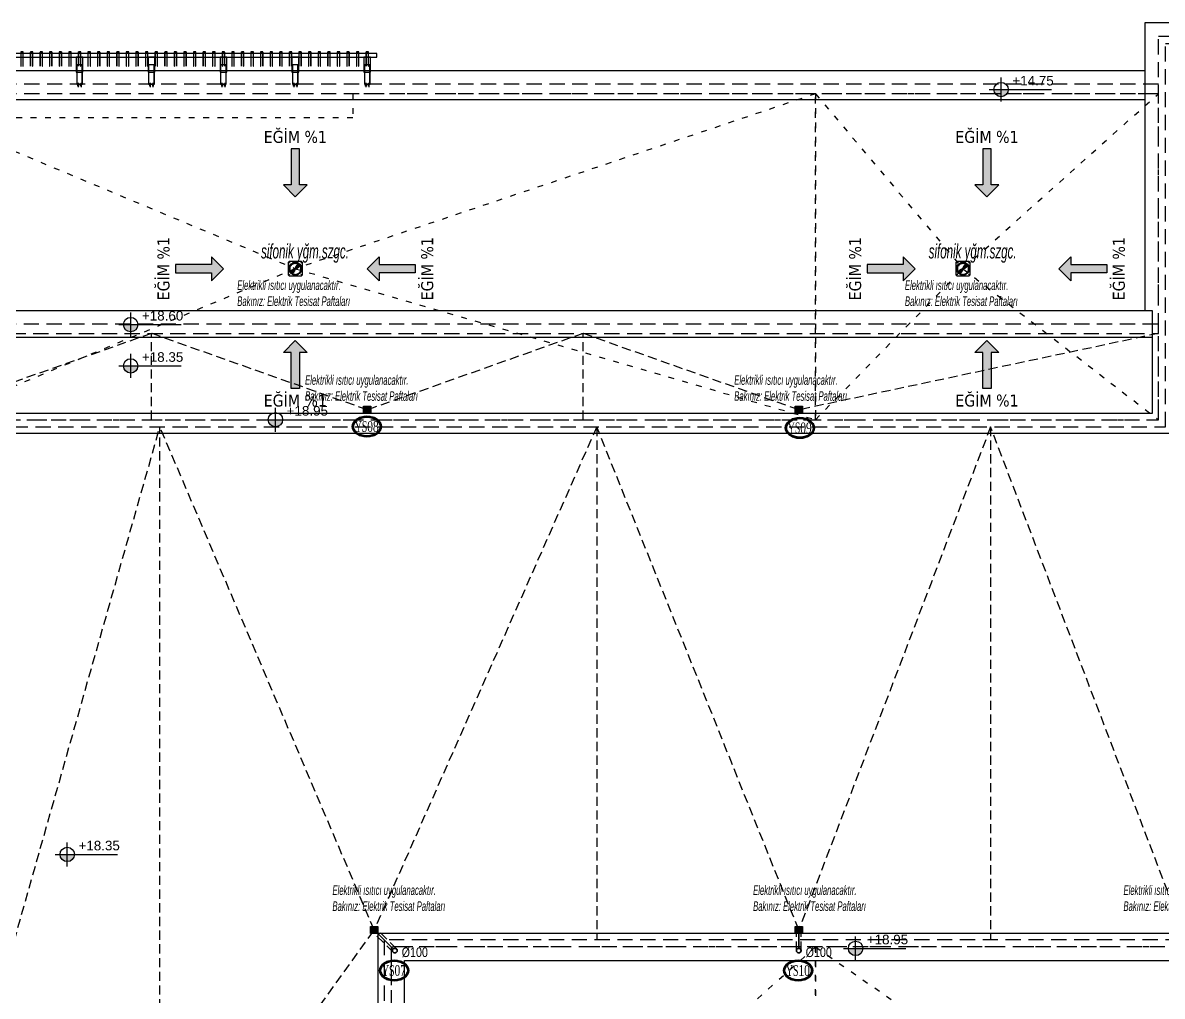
# Model space of a CAD drawing. Header units: centimetres. Extents: x 372964 to 529194, y 28783 to 59011.
# Drawn here: x 389181 to 391558, y 34930 to 36961 of the extents above; entities that cross this region are included whole.
import ezdxf
from ezdxf.enums import TextEntityAlignment as Align

# ---------------------------------------------------------------- set-up
doc = ezdxf.new("R2010")
doc.units = ezdxf.units.CM
for name, pattern in [('( Hidden )', [0.375, 0.25, -0.125]), ('ACAD_ISO03W100', [30, 12, -18]), ('HIDDEN', [9.525, 6.35, -3.175])]:
    doc.linetypes.add(name, pattern=pattern)
doc.layers.get('0').update_dxf_attribs({"lineweight": 9})
for name, color, linetype, lineweight in [('0-KRCN-MİMARİ-220526', 8, 'Continuous', 9), ('0-KRCN-SHT-KOLADI-YAZIYAĞMURSUYU', 4, 'Continuous', 35), ('0-KRCN-SHT-YAZI-ÇAP-PİSSU', 41, 'Continuous', 30), ('0-MEK-SHT-aa YAĞMURSUYUBORUSU-100', 3, 'PISSU_LINE50', 35), ('0-MEK-SHT-KOLADI-YAZIYAĞMURSUYU', 4, 'Continuous', 35), ('GEB-BEZUG', 8, 'Continuous', 25)]:
    doc.layers.add(name, color=color, linetype=linetype, lineweight=lineweight)
for name, color, linetype in [('AS_GOR', 8, 'Continuous'), ('AS_PRFL_CELIK', 8, 'Continuous'), ('AS_SMB_KOT', 8, 'Continuous'), ('AS_TA_HIDDEN', 8, 'HIDDEN'), ('AS_TES_SUZGEC', 171, 'Continuous'), ('AS_YAZI_EGIM', 8, 'Continuous')]:
    doc.layers.add(name, color=color, linetype=linetype)
doc.styles.add('_yazı-50', font='arial.ttf')
doc.styles.add('ARIAL', font='arial.ttf', dxfattribs={"width": 0.8})
doc.styles.add('MUF', font='isocpeur.ttf')
doc.styles.add('TAHOMA', font='tahoma.ttf')
doc.styles.add('YAZI', font='times.ttf')
doc.styles.add('ÇAP-2', font='ARIALNBI.TTF')
doc.linetypes.add('PISSU_LINE50', pattern='A,50,-10,["C",MUF,S=10,R=0,X=1,Y=-5],0', length=60)

# ---------------------------------------------------------------- blocks, each defined once
blk = doc.blocks.new('A$C75464483-')
at = {"layer": '0-KRCN-SHT-KOLADI-YAZIYAĞMURSUYU', "linetype": 'Continuous'}
for points in [[(22.3, 5.7, -0.254464), (22.3, -5.7, -0.105847), (17.2, -11.7, -0.086514), (9.5, -15.7, -0.153914), (-10.7, -15.7, -0.086514), (-18.3, -11.7, -0.105847), (-23.5, -5.7, -0.254464), (-23.5, 5.7, -0.105847), (-18.3, 11.7, -0.086514), (-10.7, 15.7, -0.153914), (9.5, 15.7, -0.086514), (17.2, 11.7, -0.105847), (22.3, 5.7, -0.125236)], [(20.7, 4.9, -0.254464), (20.7, -4.9, -0.105847), (16.1, -10.3, -0.086514), (9, -14, -0.153914), (-10.1, -14, -0.086514), (-17.2, -10.3, -0.105847), (-21.9, -4.9, -0.254464), (-21.9, 4.9, -0.105847), (-17.2, 10.3, -0.086514), (-10.1, 14, -0.153914), (9, 14, -0.086514), (16.1, 10.3, -0.105847), (20.7, 4.9, -0.125236)]]:
    blk.add_lwpolyline(points, format="xyb", dxfattribs=at)
at = {"layer": '0-KRCN-SHT-KOLADI-YAZIYAĞMURSUYU', "linetype": 'Continuous', "style": 'YAZI', "width": 0.6}
blk.add_text('YS', height=18, rotation=360, dxfattribs=at).set_placement((0, 0), align=Align.MIDDLE_RIGHT)
blk.add_attdef('99', text='', height=18, rotation=360, dxfattribs=at).set_placement((0, 0), align=Align.MIDDLE_LEFT)
blk = doc.blocks.new('celik dikey profil 8x14')
at = {"layer": 'AS_PRFL_CELIK', "transparency": 33554687}
h = blk.add_hatch(dxfattribs=at)
h.set_pattern_fill('STEEL', color=256, scale=0.1, angle=-90)
h.set_pattern_definition([(315, (-91390.32118, 487457.80356), (0.22450640303, 0.22450640303), []), (315, (-91390.16243, 487457.80356), (0.22450640303, 0.22450640303), [])])
h.paths.add_polyline_path([(2, -26.5), (2.5, -26.5), (2.5, 3.5), (-2.5, 3.5), (-2.5, -26.5), (-2, -26.5), (-2, 3), (2, 3)])
at = {"layer": 'AS_PRFL_CELIK'}
blk.add_lwpolyline([(2, -26.5), (2.5, -26.5), (2.5, 3.5), (-2.5, 3.5), (-2.5, -26.5), (-2, -26.5), (-2, 3), (2, 3)], close=True, dxfattribs=at)
blk = doc.blocks.new('celik yatay tasiyici')
at = {"layer": 'AS_PRFL_CELIK'}
blk.add_line((-6, 0.5), (6, 0.5), dxfattribs=at)
for points in [[(7, 56), (-7, 56), (-7, 25), (7, 25)], [(-6, 0), (6, 0), (6, 40), (-6, 40)], [(-2, 0.5), (-4, 0.5), (-4, 0.7), (-2, 0.7)], [(-2.3, 0.7), (-3.7, 0.7), (-3.7, 1.5), (-2.3, 1.5)], [(-2.5, 0.5), (-2.5, -4.5), (-3.5, -4.5), (-3.5, 0.5)], [(4, 0.5), (2, 0.5), (2, 0.7), (4, 0.7)], [(3.7, 0.7), (2.3, 0.7), (2.3, 1.5), (3.7, 1.5)], [(3.5, 0.5), (3.5, -4.5), (2.5, -4.5), (2.5, 0.5)]]:
    blk.add_lwpolyline(points, close=True, dxfattribs=at)
blk.add_lwpolyline([(5.5, 0.5), (5.5, 40)], dxfattribs=at)
at = {"layer": 'AS_PRFL_CELIK', "linetype": '( Hidden )'}
for points in [[(-3, 2.5), (-3, -6.5)], [(3, 2.5), (3, -6.5)]]:
    blk.add_lwpolyline(points, dxfattribs=at)
blk = doc.blocks.new('celik cephe sistem plan')
at = {"layer": 'AS_PRFL_CELIK'}
blk.add_lwpolyline([(-20, 64), (-20, 56), (3620, 56), (3620, 64)], close=True, dxfattribs=at)
for name, p in [('celik dikey profil 8x14', (2880, 64)), ('celik dikey profil 8x14', (2900, 64)), ('celik dikey profil 8x14', (2920, 64)), ('celik dikey profil 8x14', (2940, 64)), ('celik dikey profil 8x14', (2960, 64)), ('celik dikey profil 8x14', (2980, 64)), ('celik yatay tasiyici', (3000, 0)), ('celik dikey profil 8x14', (3000, 64)), ('celik dikey profil 8x14', (3020, 64)), ('celik dikey profil 8x14', (3040, 64)), ('celik dikey profil 8x14', (3060, 64)), ('celik dikey profil 8x14', (3080, 64)), ('celik dikey profil 8x14', (3100, 64)), ('celik dikey profil 8x14', (3120, 64)), ('celik dikey profil 8x14', (3140, 64)), ('celik yatay tasiyici', (3150, 0)), ('celik dikey profil 8x14', (3160, 64)), ('celik dikey profil 8x14', (3180, 64)), ('celik dikey profil 8x14', (3200, 64)), ('celik dikey profil 8x14', (3220, 64)), ('celik dikey profil 8x14', (3240, 64)), ('celik dikey profil 8x14', (3260, 64)), ('celik dikey profil 8x14', (3280, 64)), ('celik yatay tasiyici', (3300, 0)), ('celik dikey profil 8x14', (3300, 64)), ('celik dikey profil 8x14', (3320, 64)), ('celik dikey profil 8x14', (3340, 64)), ('celik dikey profil 8x14', (3360, 64)), ('celik dikey profil 8x14', (3380, 64)), ('celik dikey profil 8x14', (3400, 64)), ('celik dikey profil 8x14', (3420, 64)), ('celik dikey profil 8x14', (3440, 64)), ('celik yatay tasiyici', (3450, 0)), ('celik dikey profil 8x14', (3460, 64)), ('celik dikey profil 8x14', (3480, 64)), ('celik dikey profil 8x14', (3500, 64)), ('celik dikey profil 8x14', (3520, 64)), ('celik dikey profil 8x14', (3540, 64)), ('celik dikey profil 8x14', (3560, 64)), ('celik dikey profil 8x14', (3580, 64)), ('celik yatay tasiyici', (3600, 0)), ('celik dikey profil 8x14', (3600, 64))]:
    blk.add_blockref(name, p, dxfattribs=at)
blk = doc.blocks.new('STR_R')
at = {"layer": 'AS_TA_HIDDEN', "linetype": 'HIDDEN', "ltscale": 5}
for p, q in [((13350, 50), (8050, 50)), ((13350, 30), (8070, 30))]:
    blk.add_line(p, q, dxfattribs=at)
for points in [[(13350, -650), (13350, 150), (13840, 150), (13840, -1750), (11750, -1750), (11750, -2350), (9850, -2350), (9850, -650), (13350, -650)], [(13825, -785), (13825, -1735), (11735, -1735), (11735, -2335), (9865, -2335), (9865, -665), (13365, -665), (13365, 135), (13825, 135), (13825, -685)], [(9850, -1750), (9650, -1750), (9650, -450), (13350, -450)], [(9850, -1730), (9670, -1730), (9670, -470), (13350, -470)]]:
    blk.add_lwpolyline(points, dxfattribs=at)
at = {"layer": 'AS_PRFL_CELIK'}
blk.add_blockref('celik cephe sistem plan', (8100, 50), dxfattribs=at)
blk = doc.blocks.new('OPK-03-1_RD')
at = {"layer": 'AS_GOR'}
for points in [[(13868, -422), (13868, 178), (13322, 178), (13322, -422), (13337, -422), (13337, -637), (9837, -637), (9837, -1722), (9822, -1722), (9822, -2378), (11778, -2378), (11778, -1778), (13868, -1778), (13868, -1722), (13853, -1722), (13853, -422)], [(13378, -678), (13378, 122), (13812, 122), (13812, -1722), (11722, -1722), (11722, -2322), (9878, -2322), (9878, -678)]]:
    blk.add_lwpolyline(points, close=True, dxfattribs=at)
for points in [[(13322, 78), (8022, 78), (8022, -1295)], [(13322, 17), (8083, 17), (8083, -1295)], [(9822, -1778), (9622, -1778), (9622, -422), (13322, -422)], [(9822, -1722), (9678, -1722), (9678, -478), (13337, -478)]]:
    blk.add_lwpolyline(points, dxfattribs=at)
blk.add_blockref('STR_R', (0, 0))
blk = doc.blocks.new('kot01')
at = {"layer": 'AS_SMB_KOT'}
h = blk.add_hatch(color=8, dxfattribs=at)
edge = h.paths.add_edge_path()
edge.add_arc((0, 0), 0.3, 180, 360)
edge.add_line((0.3, 0), (-0.3, 0))
for p, q in [((0, -0.5), (0, 0.5)), ((-0.5, 0), (2.1, 0))]:
    blk.add_line(p, q, dxfattribs=at)
blk.add_circle((0, 0), 0.3, dxfattribs=at)
at = {"layer": 'AS_SMB_KOT', "style": '_yazı-50'}
for tag, p in [('INCE', (0.434, 0.1)), ('KABA', (0.434, -0.5))]:
    blk.add_attdef(tag, p, '', height=0.4, dxfattribs=at)
blk = doc.blocks.new('Einfügepunkt')
at = {"layer": 'GEB-BEZUG'}
for p, q in [((-1, -1), (1, 1)), ((-1, 1), (1, -1))]:
    blk.add_line(p, q, dxfattribs=at)
blk = doc.blocks.new('sifonik-suzgec')
at = {"layer": 'AS_TES_SUZGEC', "ltscale": 25}
for p, q in [((-15, 13), (-13, 15)), ((-15, 13), (-15, -13)), ((-12.9, 0.2), (-13.1, 0)), ((13, 15), (-13, 15)), ((-12.9, 0.2), (-12.2, 0.2)), ((-12.4, 3.5), (-12.6, 3.4)), ((-12.6, 3.4), (-12.5, 3.2)), ((-12.6, 3.4), (-11.9, 3.2)), ((-12.5, 3.2), (-11.8, 3)), ((-12.4, 3.5), (-11.7, 3.3)), ((-12.3, 0), (-12.2, 0.2)), ((-12.2, 0.2), (-11.8, 0.2)), ((-11.9, 3.2), (-11.7, 3.3)), ((-11.8, 3), (-11.9, 3.2)), ((-11.4, 2.9), (-11.8, 3)), ((-11.7, 3.3), (-11.3, 3.2)), ((-10.5, 1.6), (-11.7, 1.7)), ((-11.7, 1.4), (-10.6, 1.2)), ((-11.1, 6.6), (-11.3, 6.5)), ((-11.3, 6.5), (-11.3, 6.3)), ((-11.3, 6.5), (-10.7, 6.2)), ((-11.3, 6.3), (-10.6, 5.9)), ((-11.1, 6.6), (-10.4, 6.2)), ((-11, 4.3), (-9.9, 3.9)), ((-9.8, 4.2), (-10.8, 4.7)), ((-10.7, 6.2), (-10.4, 6.2)), ((-10.6, 5.9), (-10.7, 6.2)), ((-10.3, 5.7), (-10.6, 5.9)), ((-10.6, 1.2), (-10.5, 1.6)), ((-10.4, 6.2), (-10.1, 6.1)), ((-9.9, 3.9), (-9.8, 4.2)), ((-9.5, 7), (-8.5, 6.3)), ((-8.3, 6.6), (-9.3, 7.3)), ((-9.2, 9.2), (-9.2, 9)), ((-9, 9.2), (-9.2, 9.2)), ((-9.2, 9.2), (-8.7, 8.7)), ((-9.2, 9), (-8.7, 8.5)), ((-9, 9.2), (-8.5, 8.7)), ((-8.7, 8.7), (-8.5, 8.7)), ((-8.7, 8.5), (-8.7, 8.7)), ((-8.5, 8.2), (-8.7, 8.5)), ((-8.5, 8.7), (-8.2, 8.5)), ((-8.5, 6.3), (-8.3, 6.6)), ((-7.3, 9.3), (-6.6, 8.3)), ((-6.3, 8.5), (-7, 9.5)), ((-6.5, 11.3), (-6.6, 11.1)), ((-6.6, 11.1), (-6.2, 10.4)), ((-6.6, 8.3), (-6.3, 8.5)), ((-6.5, 11.3), (-6.2, 10.7)), ((-6.3, 11.3), (-6.5, 11.3)), ((-6.3, 11.3), (-5.9, 10.6)), ((-6.2, 10.7), (-5.9, 10.6)), ((-6.2, 10.4), (-6.2, 10.7)), ((-6.1, 10.1), (-6.2, 10.4)), ((-5.9, 10.6), (-5.7, 10.3)), ((-4.7, 10.8), (-4.2, 9.8)), ((-3.9, 9.9), (-4.3, 11)), ((-4.2, 9.8), (-3.9, 9.9)), ((-3.4, 12.6), (-3.5, 12.4)), ((-3.5, 12.4), (-3.3, 11.7)), ((-3.4, 12.6), (-3.2, 11.9)), ((-3.2, 12.5), (-3.4, 12.6)), ((-3.3, 11.7), (-3.2, 11.9)), ((-3.2, 11.3), (-3.3, 11.7)), ((-0.6, 0.6), (-3.3, -1.2)), ((-3.3, -1.3), (-0.5, 0.5)), ((-3.2, 12.5), (-3, 11.8)), ((-3.2, 11.9), (-3, 11.8)), ((-3, 11.8), (-2.9, 11.4)), ((-1.7, 11.7), (-1.6, 10.5)), ((-1.6, 10.5), (-1.2, 10.6)), ((-1.2, 10.6), (-1.4, 11.7)), ((1.8, 4.2), (-0.6, 0.6)), ((-0.6, 0.6), (-0.5, 0.5)), ((-0.5, 0.5), (1.8, 4.1)), ((-0.5, 0.5), (0, 0)), ((0, 13.1), (-0.2, 12.9)), ((-0.2, 12.9), (-0.2, 12.2)), ((-0.2, 12.2), (0, 12.3)), ((-0.2, 11.8), (-0.2, 12.2)), ((0, 13.1), (0, 12.3)), ((0.2, 12.9), (0, 13.1)), ((0, 12.3), (0.2, 12.2)), ((0, 0), (2.6, 2.6)), ((0, 0), (0, 0.2)), ((0.2, 12.9), (0.2, 12.2)), ((0.2, 12.2), (0.2, 11.8)), ((3.3, 1.3), (0.5, -0.5)), ((0.6, -0.6), (3.3, 1.2)), ((1.4, 11.7), (1.2, 10.6)), ((1.2, 10.6), (1.6, 10.5)), ((1.6, 10.5), (1.7, 11.7)), ((1.9, 4.3), (1.8, 4.2)), ((1.8, 4.2), (1.8, 4.1)), ((1.8, 4.2), (1.8, 4.2)), ((1.8, 4.1), (1.8, 4.2)), ((2.6, 2.6), (1.8, 4.2)), ((1.8, 4.1), (2.6, 2.6)), ((3.8, 7.3), (1.9, 4.3)), ((1.9, 4.3), (3.9, 7.2)), ((1.9, 4.2), (1.9, 4.3)), ((1.9, 4.3), (1.9, 4.2)), ((1.9, 4.3), (1.9, 4.3)), ((2.7, 2.7), (1.9, 4.3)), ((1.9, 4.2), (2.7, 2.7)), ((2.6, 2.6), (2.6, 2.6)), ((2.6, 2.6), (2.6, 2.6)), ((2.6, 2.6), (3.3, 1.3)), ((3.3, 1.3), (2.6, 2.6)), ((2.7, 2.7), (7.7, 7.7)), ((2.7, 2.7), (2.7, 2.7)), ((2.7, 2.7), (2.7, 2.7)), ((2.7, 2.7), (3.4, 1.4)), ((3.4, 1.4), (2.7, 2.7)), ((2.9, 11.4), (3, 11.8)), ((3.2, 12.5), (3, 11.8)), ((3, 11.8), (3.2, 11.9)), ((3.4, 12.6), (3.2, 11.9)), ((3.4, 12.6), (3.2, 12.5)), ((3.2, 11.9), (3.3, 11.7)), ((3.3, 11.7), (3.2, 11.3)), ((3.5, 12.4), (3.3, 11.7)), ((3.3, 1.2), (3.5, 1.3)), ((3.3, 1.3), (3.3, 1.3)), ((3.3, 1.2), (3.3, 1.3)), ((3.3, 1.3), (3.3, 1.2)), ((3.5, 12.4), (3.4, 12.6)), ((7.2, 3.9), (3.4, 1.4)), ((3.4, 1.4), (3.4, 1.4)), ((3.5, 1.3), (3.4, 1.4)), ((3.4, 1.4), (3.5, 1.3)), ((3.5, 1.3), (7.3, 3.8)), ((3.8, 7.3), (4.1, 7.7)), ((4.3, 11), (3.9, 9.9)), ((3.9, 9.9), (4.2, 9.8)), ((4.1, 7.7), (5.7, 10.3)), ((4.2, 9.8), (4.7, 10.8)), ((5.7, 10.3), (5.9, 10.5)), ((6.3, 11.3), (5.9, 10.5)), ((5.9, 10.5), (6.1, 10.6)), ((6.5, 11.3), (6.1, 10.6)), ((6.1, 10.6), (6.2, 10.3)), ((6.2, 10.3), (6.1, 10.1)), ((6.6, 11.1), (6.2, 10.3)), ((6.5, 11.3), (6.3, 11.3)), ((6.6, 11.1), (6.5, 11.3)), ((6.6, 9.8), (6.8, 9.9)), ((7.2, 9.3), (7.4, 9.5)), ((7.7, 4.1), (7.3, 3.8)), ((7.7, 9.2), (7.6, 9.1)), ((7.7, 7.7), (8.6, 8.6)), ((7.7, 4.1), (10.3, 5.7)), ((10.3, 5.8), (7.9, 4.3)), ((8.2, 8.5), (8.4, 8.6)), ((9, 9.2), (8.4, 8.6)), ((8.4, 8.6), (8.6, 8.6)), ((8.6, 8.4), (8.5, 8.2)), ((9.2, 9.2), (8.6, 8.6)), ((9.2, 9), (8.6, 8.4)), ((8.6, 8.6), (8.6, 8.4)), ((9.2, 9.2), (9, 9.2)), ((9.1, 7.6), (9.2, 7.7)), ((9.2, 9), (9.2, 9.2)), ((9.3, 7.2), (9.5, 7.4)), ((9.9, 6.8), (9.8, 6.6)), ((10.1, 6.1), (10.3, 6.2)), ((11.1, 6.6), (10.3, 6.2)), ((10.3, 6.2), (10.6, 6.1)), ((10.5, 6), (10.3, 5.8)), ((10.3, 5.7), (10.5, 5.9)), ((10.3, 5.8), (10.3, 5.7)), ((11.3, 6.3), (10.5, 5.9)), ((10.6, 6.1), (10.5, 6)), ((10.5, 5.9), (10.5, 6)), ((11.3, 6.5), (10.6, 6.1)), ((11.3, 6.5), (11.1, 6.6)), ((11.3, 6.3), (11.3, 6.5)), ((11.7, 3.3), (11.3, 3.2)), ((11.4, 2.9), (11.8, 3)), ((12.4, 3.5), (11.7, 3.3)), ((11.9, 3.2), (11.7, 3.3)), ((11.8, 3), (11.9, 3.2)), ((12.5, 3.2), (11.8, 3)), ((12.2, 0.2), (11.8, 0.2)), ((12.6, 3.4), (11.9, 3.2)), ((12.3, 0), (12.2, 0.2)), ((12.9, 0.2), (12.2, 0.2)), ((12.6, 3.4), (12.4, 3.5)), ((12.5, 3.2), (12.6, 3.4)), ((13.1, 0), (12.9, 0.2)), ((13, 15), (15, 13)), ((15, -13), (15, 13)), ((-13, -15), (-15, -13)), ((-13.1, 0), (-12.9, -0.2)), ((-13.1, 0), (-12.3, 0)), ((-13, -15), (13, -15)), ((-12.9, -0.2), (-12.2, -0.2)), ((-12.5, -3.2), (-12.6, -3.4)), ((-12.6, -3.4), (-11.9, -3.2)), ((-12.6, -3.4), (-12.4, -3.5)), ((-12.5, -3.2), (-11.8, -3)), ((-12.4, -3.5), (-11.7, -3.3)), ((-12.2, -0.2), (-12.3, 0)), ((-11.8, -0.2), (-12.2, -0.2)), ((-11.9, -3.2), (-11.8, -3)), ((-11.7, -3.3), (-11.9, -3.2)), ((-11.8, -3), (-11.4, -2.9)), ((-10.6, -1.2), (-11.7, -1.4)), ((-11.7, -1.7), (-10.5, -1.6)), ((-11.3, -3.2), (-11.7, -3.3)), ((-11.3, -6.3), (-10.5, -5.9)), ((-11.3, -6.5), (-10.6, -6.1)), ((-11.3, -6.3), (-11.3, -6.5)), ((-11.3, -6.5), (-11.1, -6.6)), ((-11.1, -6.6), (-10.3, -6.2)), ((-9.9, -3.9), (-11, -4.3)), ((-10.8, -4.7), (-9.8, -4.2)), ((-10.5, -1.6), (-10.6, -1.2)), ((-10.6, -6.1), (-10.5, -5.9)), ((-10.3, -6.2), (-10.6, -6.1)), ((-10.5, -5.9), (-10.3, -5.7)), ((-10.3, -5.7), (-7.7, -4.1)), ((-10.1, -6.1), (-10.3, -6.2)), ((-9.8, -4.2), (-9.9, -3.9)), ((-9.9, -6.8), (-9.8, -6.6)), ((-9.3, -7.2), (-9.5, -7.4)), ((-9.1, -7.6), (-9.2, -7.7)), ((-9.2, -9), (-8.6, -8.4)), ((-9.2, -9.2), (-8.6, -8.6)), ((-9.2, -9), (-9.2, -9.2)), ((-9.2, -9.2), (-9, -9.2)), ((-9, -9.2), (-8.4, -8.6)), ((-8.6, -8.6), (-7.7, -7.7)), ((-8.6, -8.4), (-8.5, -8.2)), ((-8.6, -8.6), (-8.6, -8.4)), ((-8.4, -8.6), (-8.6, -8.6)), ((-8.2, -8.5), (-8.4, -8.6)), ((-7.7, -7.7), (-2.7, -2.7)), ((-7.7, -4.1), (-7.3, -3.8)), ((-7.7, -9.2), (-7.6, -9.1)), ((-7.2, -9.3), (-7.4, -9.5)), ((-3.5, -1.3), (-7.3, -3.8)), ((-7.3, -3.9), (-3.4, -1.4)), ((-6.6, -9.8), (-6.8, -9.9)), ((-6.6, -11.1), (-6.2, -10.3)), ((-6.6, -11.1), (-6.5, -11.3)), ((-6.5, -11.3), (-6.1, -10.6)), ((-6.5, -11.3), (-6.3, -11.3)), ((-6.3, -11.3), (-5.9, -10.5)), ((-6.2, -10.3), (-6.1, -10.1)), ((-6.1, -10.6), (-6.2, -10.3)), ((-6, -10.5), (-6.1, -10.6)), ((-5.8, -10.3), (-6, -10.5)), ((-6, -10.5), (-5.9, -10.5)), ((-5.9, -10.5), (-5.7, -10.3)), ((-4.3, -7.9), (-5.8, -10.3)), ((-5.7, -10.3), (-5.8, -10.3)), ((-5.7, -10.3), (-4.1, -7.7)), ((-3.8, -7.3), (-4.1, -7.7)), ((-1.9, -4.3), (-3.9, -7.3)), ((-3.8, -7.3), (-1.9, -4.3)), ((-3.3, -1.2), (-3.5, -1.3)), ((-3.5, -1.3), (-3.4, -1.4)), ((-3.4, -1.4), (-3.5, -1.3)), ((-3.5, -12.4), (-3.3, -11.7)), ((-3.5, -12.4), (-3.4, -12.6)), ((-3.4, -1.4), (-3.4, -1.4)), ((-2.7, -2.7), (-3.4, -1.4)), ((-3.4, -1.4), (-2.7, -2.7)), ((-3.4, -12.6), (-3.2, -11.9)), ((-3.4, -12.6), (-3.2, -12.5)), ((-3.3, -1.3), (-3.3, -1.2)), ((-3.3, -1.2), (-3.3, -1.3)), ((-3.3, -1.3), (-3.3, -1.3)), ((-2.6, -2.6), (-3.3, -1.3)), ((-3.3, -1.3), (-2.6, -2.6)), ((-3.2, -11.3), (-3.3, -11.7)), ((-3.3, -11.7), (-3.2, -11.9)), ((-3.2, -11.9), (-3, -11.8)), ((-3.2, -12.5), (-3, -11.8)), ((-3, -11.8), (-2.9, -11.4)), ((-2.7, -2.7), (-2.7, -2.7)), ((-2.7, -2.7), (-1.9, -4.3)), ((-1.9, -4.2), (-2.7, -2.7)), ((-2.7, -2.7), (-2.7, -2.7)), ((-2.6, -2.6), (0, 0)), ((-2.6, -2.6), (-2.6, -2.6)), ((-2.6, -2.6), (-1.8, -4.2)), ((-1.8, -4.1), (-2.6, -2.6)), ((-2.6, -2.6), (-2.6, -2.6)), ((-1.9, -4.3), (-1.8, -4.2)), ((-1.9, -4.2), (-1.9, -4.3)), ((-1.9, -4.3), (-1.9, -4.2)), ((-1.9, -4.3), (-1.9, -4.3)), ((0.5, -0.5), (-1.8, -4.1)), ((-1.8, -4.2), (0.6, -0.6)), ((-1.8, -4.2), (-1.8, -4.1)), ((-1.8, -4.1), (-1.8, -4.2)), ((-1.8, -4.2), (-1.8, -4.2)), ((0, 0), (-0.3, 0)), ((-0.2, -11.8), (-0.2, -12.2)), ((-0.2, -12.2), (0, -12.3)), ((-0.2, -12.9), (-0.2, -12.2)), ((-0.2, -12.9), (0, -13.1)), ((0, 0), (0.5, -0.5)), ((0, 0), (0.2, 0)), ((0, 0), (0, -0.3)), ((0, -12.3), (0.2, -12.2)), ((0, -13.1), (0, -12.3)), ((0, -13.1), (0.2, -12.9)), ((0.2, -12.2), (0.2, -11.8)), ((0.2, -12.9), (0.2, -12.2)), ((0.6, -0.6), (0.5, -0.5)), ((2.9, -11.4), (3, -11.8)), ((3, -11.8), (3.2, -11.9)), ((3.2, -12.5), (3, -11.8)), ((3.3, -11.7), (3.2, -11.3)), ((3.2, -11.9), (3.3, -11.7)), ((3.4, -12.6), (3.2, -11.9)), ((3.2, -12.5), (3.4, -12.6)), ((3.5, -12.4), (3.3, -11.7)), ((3.4, -12.6), (3.5, -12.4)), ((5.7, -10.3), (5.9, -10.6)), ((5.9, -10.6), (6.2, -10.7)), ((6.3, -11.3), (5.9, -10.6)), ((6.2, -10.4), (6.1, -10.1)), ((6.2, -10.7), (6.2, -10.4)), ((6.6, -11.1), (6.2, -10.4)), ((6.5, -11.3), (6.2, -10.7)), ((6.3, -11.3), (6.5, -11.3)), ((6.5, -11.3), (6.6, -11.1)), ((8.2, -8.5), (8.5, -8.7)), ((8.7, -8.5), (8.5, -8.2)), ((8.5, -8.7), (8.7, -8.7)), ((9, -9.2), (8.5, -8.7)), ((8.7, -8.7), (8.7, -8.5)), ((9.2, -9), (8.7, -8.5)), ((9.2, -9.2), (8.7, -8.7)), ((9, -9.2), (9.2, -9.2)), ((9.2, -9.2), (9.2, -9)), ((10.1, -6.1), (10.4, -6.2)), ((10.6, -5.9), (10.3, -5.7)), ((10.4, -6.2), (10.7, -6.2)), ((11.1, -6.6), (10.4, -6.2)), ((10.7, -6.2), (10.6, -5.9)), ((11.3, -6.3), (10.6, -5.9)), ((11.3, -6.5), (10.7, -6.2)), ((11.1, -6.6), (11.3, -6.5)), ((11.3, -3.2), (11.7, -3.3)), ((11.3, -6.5), (11.3, -6.3)), ((11.8, -3), (11.4, -2.9)), ((11.7, -3.3), (11.9, -3.2)), ((12.4, -3.5), (11.7, -3.3)), ((11.8, -0.2), (12.2, -0.2)), ((11.9, -3.2), (11.8, -3)), ((12.5, -3.2), (11.8, -3)), ((12.6, -3.4), (11.9, -3.2)), ((12.2, -0.2), (12.3, 0)), ((12.9, -0.2), (12.2, -0.2)), ((13.1, 0), (12.3, 0)), ((12.4, -3.5), (12.6, -3.4)), ((12.6, -3.4), (12.5, -3.2)), ((12.9, -0.2), (13.1, 0)), ((15, -13), (13, -15))]:
    blk.add_line(p, q, dxfattribs=at)
for centre, radius in [((0, 0), 13.1), ((-12.5, 12.5), 0.3), ((12.5, 12.5), 0.3), ((-12.5, -12.5), 0.3), ((12.5, -12.5), 0.3)]:
    blk.add_circle(centre, radius, dxfattribs=at)
for centre, radius, start, end in [((0, 0), 12.9, 165.8007, 179.1993), ((0, 0), 12.6, 165.8198, 179.1802), ((0, 0), 12.9, 150.8007, 164.1993), ((0, 0), 12.6, 150.8198, 164.1802), ((0, 0), 12.1, 165.8539, 179.1461), ((0, 0), 12, 165.8607, 179.1393), ((0, 0), 11.8, 165.8753, 179.1247), ((0, 0), 11.8, 171.6247, 173.3753), ((0, 0), 12.1, 150.8539, 164.1461), ((0, 0), 12, 150.8607, 164.1393), ((0, 0), 11.8, 150.8753, 164.1247), ((0, 0), 12.9, 135.8007, 149.1993), ((0, 0), 11.8, 156.6247, 158.3753), ((0, 0), 12.6, 135.8198, 149.1802), ((0, 0), 12.1, 135.8539, 149.1461), ((0, 0), 12, 135.8607, 149.1393), ((0, 0), 11.8, 135.8753, 149.1247), ((0, 0), 11.8, 141.6247, 143.3753), ((0, 0), 12.9, 120.8007, 134.1993), ((0, 0), 12.6, 120.8198, 134.1802), ((0, 0), 12.1, 120.8539, 134.1461), ((0, 0), 12, 120.8607, 134.1393), ((0, 0), 11.8, 120.8753, 134.1247), ((0, 0), 11.8, 126.6247, 128.3753), ((0, 0), 12.9, 105.8007, 119.1993), ((0, 0), 12.6, 105.8198, 119.1802), ((0, 0), 12.1, 105.8539, 119.1461), ((0, 0), 12, 105.8607, 119.1393), ((0, 0), 11.8, 105.8753, 119.1247), ((0, 0), 11.8, 111.6247, 113.3753), ((0, 0), 12.9, 90.8007, 104.1993), ((0, 0), 12.6, 90.8198, 104.1802), ((0, 0), 12.1, 90.8539, 104.1461), ((0, 0), 12, 90.8607, 104.1393), ((0, 0), 11.8, 90.8753, 104.1247), ((0, 0), 11.8, 96.6247, 98.3753), ((0, 0), 12.9, 75.8007, 89.1993), ((0, 0), 12.6, 75.8198, 89.1802), ((0, 0), 12.1, 75.8539, 89.1461), ((0, 0), 12, 75.8607, 89.1393), ((0, 0), 11.8, 75.8753, 89.1247), ((0, 0), 11.8, 81.6247, 83.3753), ((0, 0), 11.8, 60.8753, 74.1247), ((0, 0), 12.1, 60.8539, 74.1461), ((0, 0), 12, 60.8607, 74.1393), ((0, 0), 12.6, 60.8198, 74.1802), ((0, 0), 12.9, 60.8007, 74.1993), ((5.9, 5.9), 2.58, 45, 135.7807), ((0, 0), 11.8, 66.6247, 68.3753), ((0, 0), 11.8, 45.8753, 59.1247), ((0, 0), 12.1, 45.8539, 59.1461), ((0, 0), 12, 55.6693, 59.1393), ((0, 0), 12.6, 45.8198, 59.1802), ((0, 0), 12.9, 45.8007, 59.1993), ((0, 0), 12, 52.1808, 55.6693), ((0, 0), 12, 45.8607, 50.069), ((5.9, 5.9), 2.58, 321.1789, 45), ((5.9, 5.9), 2.58, 314.2193, 321.1789), ((0, 0), 11.8, 30.8753, 44.1247), ((0, 0), 12, 39.931, 44.1393), ((0, 0), 12.1, 30.8539, 44.1461), ((0, 0), 12.6, 30.8198, 44.1802), ((0, 0), 12.9, 30.8007, 44.1993), ((0, 0), 12, 34.3307, 37.8192), ((0, 0), 12, 30.8607, 34.3307), ((0, 0), 11.8, 15.8753, 29.1247), ((0, 0), 12, 15.8607, 29.1393), ((0, 0), 12.1, 15.8539, 29.1461), ((0, 0), 12.6, 15.8198, 29.1802), ((0, 0), 12.9, 15.8007, 29.1993), ((0, 0), 11.8, 0.8753, 14.1247), ((0, 0), 12, 0.8607, 14.1393), ((0, 0), 12.1, 0.8539, 14.1461), ((0, 0), 12.6, 0.8198, 14.1802), ((0, 0), 12.9, 0.8007, 14.1993), ((0, 0), 12.9, 180.8007, 194.1993), ((0, 0), 12.6, 180.8198, 194.1802), ((0, 0), 12.9, 195.8007, 209.1993), ((0, 0), 12.1, 180.8539, 194.1461), ((0, 0), 12.6, 195.8198, 209.1802), ((0, 0), 12, 180.8607, 194.1393), ((0, 0), 11.8, 180.8753, 194.1247), ((0, 0), 11.8, 186.6247, 188.3753), ((0, 0), 12.1, 195.8539, 209.1461), ((0, 0), 12, 195.8607, 209.1393), ((0, 0), 11.8, 195.8753, 209.1247), ((0, 0), 12.9, 210.8007, 224.1993), ((0, 0), 11.8, 201.6247, 203.3753), ((0, 0), 12.6, 210.8198, 224.1802), ((0, 0), 12.1, 210.8539, 224.1461), ((0, 0), 12, 210.8607, 214.3307), ((0, 0), 11.8, 210.8753, 224.1247), ((0, 0), 12, 214.3307, 217.8192), ((0, 0), 12, 219.931, 224.1393), ((0, 0), 12.9, 225.8007, 239.1993), ((0, 0), 12.6, 225.8198, 239.1802), ((-5.9, -5.9), 2.58, 134.2193, 225), ((0, 0), 12, 225.8607, 230.069), ((0, 0), 12.1, 225.8539, 239.1461), ((0, 0), 11.8, 225.8753, 239.1247), ((-5.9, -5.9), 2.58, 225, 308.8211), ((0, 0), 12, 232.1808, 235.6693), ((0, 0), 12, 235.6693, 239.1393), ((0, 0), 12.9, 240.8007, 254.1993), ((0, 0), 12.6, 240.8198, 254.1802), ((0, 0), 12.1, 240.8539, 254.1461), ((0, 0), 12, 240.8607, 254.1393), ((0, 0), 11.8, 240.8753, 254.1247), ((-5.9, -5.9), 2.58, 308.8211, 315.7807), ((0, 0), 12.9, 255.8007, 269.1993), ((0, 0), 12.6, 255.8198, 269.1802), ((0, 0), 12.1, 255.8539, 269.1461), ((0, 0), 11.8, 255.8753, 269.1247), ((0, 0), 12, 255.8607, 269.1393), ((0, 0), 11.8, 270.8753, 284.1247), ((0, 0), 12, 270.8607, 284.1393), ((0, 0), 12.1, 270.8539, 284.1461), ((0, 0), 12.6, 270.8198, 284.1802), ((0, 0), 12.9, 270.8007, 284.1993), ((0, 0), 11.8, 285.8753, 299.1247), ((0, 0), 12, 285.8607, 299.1393), ((0, 0), 12.1, 285.8539, 299.1461), ((0, 0), 12.6, 285.8198, 299.1802), ((0, 0), 12.9, 285.8007, 299.1993), ((0, 0), 11.8, 300.8753, 314.1247), ((0, 0), 12, 300.8607, 314.1393), ((0, 0), 12.1, 300.8539, 314.1461), ((0, 0), 12.6, 300.8198, 314.1802), ((0, 0), 12.9, 300.8007, 314.1993), ((0, 0), 11.8, 315.8753, 329.1247), ((0, 0), 12, 315.8607, 329.1393), ((0, 0), 12.1, 315.8539, 329.1461), ((0, 0), 12.6, 315.8198, 329.1802), ((0, 0), 12.9, 315.8007, 329.1993), ((0, 0), 11.8, 330.8753, 344.1247), ((0, 0), 12, 330.8607, 344.1393), ((0, 0), 12.1, 330.8539, 344.1461), ((0, 0), 12.6, 330.8198, 344.1802), ((0, 0), 12.9, 330.8007, 344.1993), ((0, 0), 11.8, 345.8753, 359.1247), ((0, 0), 12, 345.8607, 359.1393), ((0, 0), 12.1, 345.8539, 359.1461), ((0, 0), 12.6, 345.8198, 359.1802), ((0, 0), 12.9, 345.8007, 359.1993)]:
    blk.add_arc(centre, radius, start, end, dxfattribs=at)
for points, knots in [([(7.7, 7.7), (7.6, 7.8), (7.5, 7.9), (7.1, 8.2), (6.8, 8.3), (6.2, 8.4), (5.9, 8.5), (5.6, 8.4), (5.4, 8.4), (5.2, 8.3), (4.7, 8.2), (4.6, 8.1), (4.3, 7.9), (4.1, 7.7), (3.9, 7.5), (3.9, 7.4), (3.8, 7.3)], [-0.783062, -0.783062, -0.783062, -0.783062, -0.634163, -0.634163, -0.192454, -0.192454, 0.106051, 0.106051, 0.106051, 0.404556, 0.404556, 0.625445, 0.625445, 0.846335, 0.846335, 0.994853, 0.994853, 0.994853, 0.994853]), ([(3.8, 7.3), (3.8, 7.3), (3.8, 7.3), (3.8, 7.3), (3.8, 7.3), (3.8, 7.3)], [0.994853329, 0.994853329, 0.994853329, 0.994853329, 0.995833954, 0.995833954, 0.996814579, 0.996814579, 0.996814579, 0.996814579]), ([(3.9, 7.3), (3.9, 7.4), (4, 7.5), (4.2, 7.7), (4.3, 7.8), (4.6, 8), (4.8, 8.1), (5.2, 8.3), (5.4, 8.3), (5.7, 8.4), (5.9, 8.4), (6.1, 8.4), (6.7, 8.3), (7.1, 8.1), (7.5, 7.8), (7.6, 7.7), (7.7, 7.7)], [-0.994853, -0.994853, -0.994853, -0.994853, -0.846335, -0.846335, -0.625445, -0.625445, -0.404556, -0.404556, -0.106051, -0.106051, -0.106051, 0.192454, 0.192454, 0.634163, 0.634163, 0.784802, 0.784802, 0.784802, 0.784802]), ([(3.9, 7.2), (3.9, 7.2), (3.9, 7.2), (3.9, 7.3), (3.9, 7.3), (3.9, 7.3)], [-0.996814579, -0.996814579, -0.996814579, -0.996814579, -0.995833954, -0.995833954, -0.994853329, -0.994853329, -0.994853329, -0.994853329]), ([(7.7, 7.7), (7.7, 7.6), (7.8, 7.5), (8, 7.2), (8.1, 7.1), (8.2, 6.7), (8.3, 6.6), (8.4, 6.1), (8.4, 5.9), (8.4, 5.7), (8.3, 5.4), (8.3, 5.2), (8, 4.6), (7.8, 4.3), (7.5, 4), (7.4, 3.9), (7.3, 3.9)], [2.356791, 2.356791, 2.356791, 2.356791, 2.50743, 2.50743, 2.728284, 2.728284, 2.949139, 2.949139, 3.247644, 3.247644, 3.247644, 3.546149, 3.546149, 3.987927, 3.987927, 4.136446, 4.136446, 4.136446, 4.136446]), ([(7.3, 3.8), (7.4, 3.9), (7.5, 3.9), (7.9, 4.3), (8.1, 4.6), (8.3, 5.2), (8.4, 5.4), (8.4, 5.6), (8.5, 5.9), (8.4, 6.2), (8.4, 6.6), (8.3, 6.8), (8.2, 7.1), (8.1, 7.3), (7.9, 7.5), (7.8, 7.6), (7.7, 7.7)], [-4.136446, -4.136446, -4.136446, -4.136446, -3.987927, -3.987927, -3.546149, -3.546149, -3.247644, -3.247644, -3.247644, -2.949139, -2.949139, -2.728284, -2.728284, -2.50743, -2.50743, -2.358531, -2.358531, -2.358531, -2.358531]), ([(7.7, 7.7), (7.7, 7.7), (7.7, 7.7), (7.7, 7.7), (7.7, 7.7), (7.7, 7.7)], [-0.1161431, -0.1161431, -0.1161431, -0.1161431, -0.0580714, -0.0580714, 0, 0, 0, 0]), ([(-7.3, -3.8), (-7.4, -3.9), (-7.5, -3.9), (-7.9, -4.3), (-8.1, -4.6), (-8.3, -5.2), (-8.4, -5.4), (-8.4, -5.6), (-8.5, -5.9), (-8.4, -6.2), (-8.4, -6.6), (-8.3, -6.8), (-8.2, -7.1), (-8.1, -7.3), (-7.9, -7.5), (-7.8, -7.6), (-7.7, -7.7)], [-4.136446, -4.136446, -4.136446, -4.136446, -3.987927, -3.987927, -3.546149, -3.546149, -3.247644, -3.247644, -3.247644, -2.949139, -2.949139, -2.728284, -2.728284, -2.50743, -2.50743, -2.358531, -2.358531, -2.358531, -2.358531]), ([(-7.7, -7.7), (-7.7, -7.6), (-7.8, -7.5), (-8, -7.2), (-8.1, -7.1), (-8.2, -6.7), (-8.3, -6.6), (-8.4, -6.1), (-8.4, -5.9), (-8.4, -5.7), (-8.3, -5.4), (-8.3, -5.2), (-8, -4.6), (-7.8, -4.3), (-7.5, -4), (-7.4, -3.9), (-7.3, -3.9)], [2.356791, 2.356791, 2.356791, 2.356791, 2.50743, 2.50743, 2.728284, 2.728284, 2.949139, 2.949139, 3.247644, 3.247644, 3.247644, 3.546149, 3.546149, 3.987927, 3.987927, 4.136446, 4.136446, 4.136446, 4.136446]), ([(-7.7, -7.7), (-7.6, -7.8), (-7.5, -7.9), (-7.1, -8.2), (-6.8, -8.3), (-6.2, -8.4), (-5.9, -8.5), (-5.6, -8.4), (-5.4, -8.4), (-5.2, -8.3), (-4.7, -8.2), (-4.6, -8.1), (-4.3, -7.9), (-4.1, -7.7), (-3.9, -7.5), (-3.9, -7.4), (-3.8, -7.3)], [-0.783062, -0.783062, -0.783062, -0.783062, -0.634163, -0.634163, -0.192454, -0.192454, 0.106051, 0.106051, 0.106051, 0.404556, 0.404556, 0.625445, 0.625445, 0.846335, 0.846335, 0.994853, 0.994853, 0.994853, 0.994853]), ([(-3.9, -7.3), (-3.9, -7.4), (-4, -7.5), (-4.2, -7.7), (-4.3, -7.8), (-4.6, -8), (-4.8, -8.1), (-5.2, -8.3), (-5.4, -8.3), (-5.7, -8.4), (-5.9, -8.4), (-6.1, -8.4), (-6.7, -8.3), (-7.1, -8.1), (-7.5, -7.8), (-7.6, -7.7), (-7.7, -7.7)], [-0.994853, -0.994853, -0.994853, -0.994853, -0.846335, -0.846335, -0.625445, -0.625445, -0.404556, -0.404556, -0.106051, -0.106051, -0.106051, 0.192454, 0.192454, 0.634163, 0.634163, 0.784802, 0.784802, 0.784802, 0.784802]), ([(-7.7, -7.7), (-7.7, -7.7), (-7.7, -7.7), (-7.7, -7.7), (-7.7, -7.7), (-7.7, -7.7)], [0, 0, 0, 0, 0.0580714, 0.0580714, 0.1161431, 0.1161431, 0.1161431, 0.1161431]), ([(-3.9, -7.3), (-3.9, -7.3), (-3.9, -7.3), (-3.9, -7.3), (-3.9, -7.3), (-3.9, -7.3)], [-0.996814579, -0.996814579, -0.996814579, -0.996814579, -0.995833954, -0.995833954, -0.994853329, -0.994853329, -0.994853329, -0.994853329]), ([(-3.8, -7.3), (-3.8, -7.3), (-3.8, -7.3), (-3.8, -7.3), (-3.8, -7.3), (-3.8, -7.3)], [0.994853329, 0.994853329, 0.994853329, 0.994853329, 0.995833954, 0.995833954, 0.996814579, 0.996814579, 0.996814579, 0.996814579])]:
    blk.add_open_spline(points, degree=3, knots=knots, dxfattribs=at)
for points in [[(7.3, 3.9), (7.3, 3.9), (7.2, 3.9), (7.2, 3.9)], [(7.3, 3.8), (7.3, 3.8), (7.3, 3.8), (7.3, 3.8)], [(-7.3, -3.8), (-7.3, -3.8), (-7.3, -3.8), (-7.3, -3.8)], [(-7.3, -3.9), (-7.3, -3.9), (-7.3, -3.9), (-7.3, -3.9)]]:
    blk.add_open_spline(points, degree=3, dxfattribs=at)
at = {"ltscale": 25, "xscale": 0.1000000000000008, "yscale": 0.1000000000000008, "zscale": 0.1000000000000008}
blk.add_blockref('Einfügepunkt', (0, 0), dxfattribs=at)
at = {"layer": '0-KRCN-SHT-YAZI-ÇAP-PİSSU', "insert": (-71.5, 51.4), "char_height": 30, "width": 490.477, "attachment_point": 1, "style": 'ÇAP-2'}
blk.add_mtext('{\\W0.7;sifonik yğm.szgc.}', dxfattribs=at)
blk = doc.blocks.new('*U131')
at = {"transparency": 33554559}
blk.add_hatch(color=256, dxfattribs=at).paths.add_polyline_path([(0, 0), (25, -25), (8.5, -25), (8.5, -100), (-8.5, -100), (-8.5, -25), (-25, -25)])
at = {"linetype": 'Continuous'}
blk.add_lwpolyline([(0, 0), (25, -25), (8.5, -25), (8.5, -100), (-8.5, -100), (-8.5, -25), (-25, -25)], close=True, dxfattribs=at)
at = {"linetype": 'Continuous', "style": 'TAHOMA'}
blk.add_attdef('EGIM', text='', height=25, dxfattribs=at).set_placement((0, -125), align=Align.MIDDLE_CENTER)
blk = doc.blocks.new('*U132')
at = {"transparency": 33554559}
blk.add_hatch(color=256, dxfattribs=at).paths.add_polyline_path([(0, 0), (25, 25), (25, 8.5), (100, 8.5), (100, -8.5), (25, -8.5), (25, -25)])
at = {"linetype": 'Continuous'}
blk.add_lwpolyline([(0, 0), (25, 25), (25, 8.5), (100, 8.5), (100, -8.5), (25, -8.5), (25, -25)], close=True, dxfattribs=at)
at = {"linetype": 'Continuous', "style": 'TAHOMA'}
blk.add_attdef('EGIM', text='', height=25, rotation=90, dxfattribs=at).set_placement((125, 0), align=Align.MIDDLE_CENTER)
blk = doc.blocks.new('*U133')
at = {"transparency": 33554559}
blk.add_hatch(color=256, dxfattribs=at).paths.add_polyline_path([(0, 0), (25, 25), (8.5, 25), (8.5, 100), (-8.5, 100), (-8.5, 25), (-25, 25)])
at = {"linetype": 'Continuous'}
blk.add_lwpolyline([(0, 0), (25, 25), (8.5, 25), (8.5, 100), (-8.5, 100), (-8.5, 25), (-25, 25)], close=True, dxfattribs=at)
at = {"linetype": 'Continuous', "style": 'TAHOMA'}
blk.add_attdef('EGIM', text='', height=25, dxfattribs=at).set_placement((0, 125), align=Align.MIDDLE_CENTER)
blk = doc.blocks.new('*U134')
at = {"transparency": 33554559}
blk.add_hatch(color=256, dxfattribs=at).paths.add_polyline_path([(0, 0), (-25, 25), (-25, 8.5), (-100, 8.5), (-100, -8.5), (-25, -8.5), (-25, -25)])
at = {"linetype": 'Continuous'}
blk.add_lwpolyline([(0, 0), (-25, 25), (-25, 8.5), (-100, 8.5), (-100, -8.5), (-25, -8.5), (-25, -25)], close=True, dxfattribs=at)
at = {"linetype": 'Continuous', "style": 'TAHOMA'}
blk.add_attdef('EGIM', text='', height=25, rotation=90, dxfattribs=at).set_placement((-125, 0), align=Align.MIDDLE_CENTER)
blk = doc.blocks.new('*U135')
at = {"transparency": 33554559}
blk.add_hatch(color=256, dxfattribs=at).paths.add_polyline_path([(0, 0), (25, -25), (8.5, -25), (8.5, -100), (-8.5, -100), (-8.5, -25), (-25, -25)])
at = {"linetype": 'Continuous'}
blk.add_lwpolyline([(0, 0), (25, -25), (8.5, -25), (8.5, -100), (-8.5, -100), (-8.5, -25), (-25, -25)], close=True, dxfattribs=at)
at = {"linetype": 'Continuous', "style": 'TAHOMA'}
blk.add_attdef('EGIM', text='', height=25, dxfattribs=at).set_placement((0, -125), align=Align.MIDDLE_CENTER)
blk = doc.blocks.new('*U136')
at = {"transparency": 33554559}
blk.add_hatch(color=256, dxfattribs=at).paths.add_polyline_path([(0, 0), (25, 25), (25, 8.5), (100, 8.5), (100, -8.5), (25, -8.5), (25, -25)])
at = {"linetype": 'Continuous'}
blk.add_lwpolyline([(0, 0), (25, 25), (25, 8.5), (100, 8.5), (100, -8.5), (25, -8.5), (25, -25)], close=True, dxfattribs=at)
at = {"linetype": 'Continuous', "style": 'TAHOMA'}
blk.add_attdef('EGIM', text='', height=25, rotation=90, dxfattribs=at).set_placement((125, 0), align=Align.MIDDLE_CENTER)
blk = doc.blocks.new('*U137')
at = {"transparency": 33554559}
blk.add_hatch(color=256, dxfattribs=at).paths.add_polyline_path([(0, 0), (25, 25), (8.5, 25), (8.5, 100), (-8.5, 100), (-8.5, 25), (-25, 25)])
at = {"linetype": 'Continuous'}
blk.add_lwpolyline([(0, 0), (25, 25), (8.5, 25), (8.5, 100), (-8.5, 100), (-8.5, 25), (-25, 25)], close=True, dxfattribs=at)
at = {"linetype": 'Continuous', "style": 'TAHOMA'}
blk.add_attdef('EGIM', text='', height=25, dxfattribs=at).set_placement((0, 125), align=Align.MIDDLE_CENTER)
blk = doc.blocks.new('*U174')
at = {"transparency": 33554559}
blk.add_hatch(color=256, dxfattribs=at).paths.add_polyline_path([(0, 0), (-25, 25), (-25, 8.5), (-100, 8.5), (-100, -8.5), (-25, -8.5), (-25, -25)])
at = {"linetype": 'Continuous'}
blk.add_lwpolyline([(0, 0), (-25, 25), (-25, 8.5), (-100, 8.5), (-100, -8.5), (-25, -8.5), (-25, -25)], close=True, dxfattribs=at)
at = {"linetype": 'Continuous', "style": 'TAHOMA'}
blk.add_attdef('EGIM', text='', height=25, rotation=90, dxfattribs=at).set_placement((-125, 0), align=Align.MIDDLE_CENTER)
blk = doc.blocks.new('SIFONIK SISTEM CATI SUZGEC YERLESIMI')
at = {"layer": 'AS_YAZI_EGIM', "linetype": 'ACAD_ISO03W100'}
for points in [[(8545, 120), (8545, -20), (8950, -20.1), (8950, 670), (11735, 670), (11735, 1350), (10770, 1350), (10770, 1300), (8060, 1300), (8060, 120)], [(11735, 670), (12450, 670), (12450, 1350), (11735, 1350)], [(9955, -1720), (11735, -1720), (11735, -680), (11735, -430), (10850, -430), (10850, -1030), (9955, -1030)], [(12940, -1720), (12940, -430), (11735, -430), (11735, -1720)]]:
    blk.add_lwpolyline(points, close=True, dxfattribs=at)
for points in [[(11735, 1350), (10650, 985), (11735, 670)], [(11735, 1350), (12042.5, 985), (12450, 670)], [(11735, 670), (12042.5, 985), (12450, 1350)], [(9897.5, 1300), (10650, 985), (9897.5, 670)], [(11735, -430), (10950, -1130)], [(11735, -430), (12745, -1130), (12940, -430)]]:
    blk.add_lwpolyline(points, dxfattribs=at)
for p in [(10650, 985), (12042.5, 985)]:
    blk.add_blockref('sifonik-suzgec', p)
at = {"layer": 'AS_YAZI_EGIM'}
for name, p in [('*U137', (10650, 1135)), ('*U133', (12092.5, 1135)), ('*U174', (10500, 985)), ('*U136', (10800, 985)), ('*U134', (11942.5, 985)), ('*U132', (12242.5, 985)), ('*U135', (10650, 835)), ('*U131', (12092.5, 835))]:
    blk.add_blockref(name, p, dxfattribs=at).add_auto_attribs({'EGIM': 'EĞİM %1'})
blk = doc.blocks.new('catı yagmur inis tip')
at = {"linetype": 'ByBlock'}
for radius in [5, 4.5]:
    blk.add_circle((0, 0), radius, dxfattribs=at)
blk = doc.blocks.new('catı suzgec tip')
for p, q in [((-6.5, 6.5), (6.5, 6.5)), ((-6.5, -6.5), (-6.5, 6.5)), ((-6.5, 4), (6.5, 4)), ((-6.5, 2), (6.5, 2)), ((-6.5, 0), (6.5, 0)), ((6.5, 6.5), (6.5, -6.5)), ((-6.5, -2), (6.5, -2)), ((-6.5, -4), (6.5, -4)), ((6.5, -6.5), (-6.5, -6.5))]:
    blk.add_line(p, q)
blk.add_lwpolyline([(-7.5, 7.5), (7.5, 7.5), (7.5, -7.5), (-7.5, -7.5)], close=True)
blk = doc.blocks.new('YAGMUR INIS CATI')
at = {"layer": 'AS_TES_SUZGEC', "linetype": 'HIDDEN', "ltscale": 3}
for p, q in [((11250, -650), (11250, -470)), ((12150, -650), (12150, -470)), ((11267.5, -2335), (11267.5, -665)), ((12178.7, -665), (12178.7, -1735)), ((13000, -665), (13000, -1735))]:
    blk.add_line(p, q, dxfattribs=at)
for points in [[(11250, -470), (10800, -629.5), (9670, -470)], [(12150, -470), (11700, -629.5), (11250, -470)], [(13350, -470), (12600, -629.5), (12150, -470)], [(10332.5, -665), (10800, -2314.5), (11267.5, -665)], [(11714.5, -1714.5), (11267.5, -665)], [(12178.7, -665), (11714.5, -1714.5)], [(13000, -665), (12600, -1714.5), (12178.7, -665)], [(13400, -1714.5), (13000, -665)], [(11761, -1754), (11718, -1711)], [(11267.5, -2335), (11714.5, -1714.5)], [(11754, -1761), (11711, -1718)], [(12595, -1757.5), (12595, -1714.5)], [(12605, -1757.5), (12605, -1714.5)]]:
    blk.add_lwpolyline(points, dxfattribs=at)
at = {"layer": 'AS_TES_SUZGEC'}
for name, p in [('catı suzgec tip', (11700, -629.5)), ('catı yagmur inis tip', (11700, -629.5)), ('catı suzgec tip', (12600, -629.5)), ('catı yagmur inis tip', (12600, -629.5)), ('catı suzgec tip', (11714.5, -1714.5)), ('catı suzgec tip', (12600, -1714.5)), ('catı yagmur inis tip', (11757.5, -1757.5)), ('catı yagmur inis tip', (12600, -1757.5))]:
    blk.add_blockref(name, p, dxfattribs=at)
blk = doc.blocks.new('G$CBC016F8E')
blk.add_blockref('OPK-03-1_RD', (-26364.3, -3851.5))
at = {"color": 4}
blk.add_blockref('SIFONIK SISTEM CATI SUZGEC YERLESIMI', (-25464.3, -5171.5), dxfattribs=at)
at = {"layer": 'AS_SMB_KOT'}
ref = blk.add_blockref('kot01', (-13342.3, -3812.7), dxfattribs=dict(at, xscale=50, yscale=50, zscale=50))
ref.add_attrib('INCE', '+14.75', dxfattribs={"layer": '0', "color": 1, "height": 20, "style": '_yazı-50'}).set_placement((-13318.8, -3810.2), align=Align.BOTTOM_LEFT)
ref = blk.add_blockref('kot01', (-15157.7, -4303.1), dxfattribs=dict(at, xscale=50, yscale=50, zscale=50))
ref.add_attrib('INCE', '+18.60', dxfattribs={"layer": '0', "color": 1, "height": 20, "style": '_yazı-50'}).set_placement((-15134.2, -4300.6), align=Align.BOTTOM_LEFT)
ref = blk.add_blockref('kot01', (-15157.7, -4389.2), dxfattribs=dict(at, xscale=50, yscale=50, zscale=50))
ref.add_attrib('INCE', '+18.35', dxfattribs={"layer": '0', "color": 1, "height": 20, "style": '_yazı-50'}).set_placement((-15134.2, -4386.7), align=Align.BOTTOM_LEFT)
ref = blk.add_blockref('kot01', (-14855.8, -4501.5), dxfattribs=dict(at, xscale=50, yscale=50, zscale=50))
ref.add_attrib('INCE', '+18.95', dxfattribs={"layer": '0', "color": 1, "height": 20, "style": '_yazı-50'}).set_placement((-14832.4, -4499), align=Align.BOTTOM_LEFT)
ref = blk.add_blockref('kot01', (-15290, -5408.4), dxfattribs=dict(at, xscale=50, yscale=50, zscale=50))
ref.add_attrib('INCE', '+18.35', dxfattribs={"layer": '0', "color": 1, "height": 20, "style": '_yazı-50'}).set_placement((-15266.5, -5405.9), align=Align.BOTTOM_LEFT)
ref = blk.add_blockref('kot01', (-13645.8, -5604.4), dxfattribs=dict(at, xscale=50, yscale=50, zscale=50))
ref.add_attrib('INCE', '+18.95', dxfattribs={"layer": '0', "color": 1, "height": 20, "style": '_yazı-50'}).set_placement((-13622.4, -5601.9), align=Align.BOTTOM_LEFT)
at = {"layer": 'AS_TES_SUZGEC'}
blk.add_blockref('YAGMUR INIS CATI', (-26364.3, -3851.5), dxfattribs=at)

msp = doc.modelspace()

# ---------------------------------------------------------------- linework, layer by layer
at = {"layer": '0-MEK-SHT-aa YAĞMURSUYUBORUSU-100'}
for p, q in [((389921.746, 35060.563), (389953.71, 35028.598)), ((390799.746, 35060.563), (390799.746, 35030.063))]:
    msp.add_line(p, q, dxfattribs=at)
for centre in [(389899.746, 36153.063), (390799.746, 36153.063), (389957.246, 35025.063), (390799.746, 35025.063)]:
    msp.add_circle(centre, 5, dxfattribs=at)

# ---------------------------------------------------------------- block references
at = {"layer": '0-KRCN-SHT-KOLADI-YAZIYAĞMURSUYU', "linetype": 'Continuous'}
ref = msp.add_blockref('A$C75464483-', (389899.783, 36118.293), dxfattribs=dict(at, xscale=1.25, yscale=1.25, zscale=1.25))
ref.add_attrib('99', '08', dxfattribs={"height": 22.5, "style": 'YAZI', "width": 0.7}).set_placement((389899.801, 36118.293), align=Align.MIDDLE_LEFT)
ref = msp.add_blockref('A$C75464483-', (390802.917, 36115.416), dxfattribs=dict(at, xscale=1.25, yscale=1.25, zscale=1.25))
ref.add_attrib('99', '09', dxfattribs={"height": 22.5, "style": 'YAZI', "width": 0.7}).set_placement((390802.935, 36115.416), align=Align.MIDDLE_LEFT)
ref = msp.add_blockref('A$C75464483-', (389956.641, 34983.532), dxfattribs=dict(at, xscale=1.25, yscale=1.25, zscale=1.25))
ref.add_attrib('99', '07', dxfattribs={"height": 22.5, "style": 'YAZI', "width": 0.7}).set_placement((389956.658, 34983.532), align=Align.MIDDLE_LEFT)
ref = msp.add_blockref('A$C75464483-', (390799.141, 34983.532), dxfattribs=dict(at, xscale=1.25, yscale=1.25, zscale=1.25))
ref.add_attrib('99', '10', dxfattribs={"height": 22.5, "style": 'YAZI', "width": 0.7}).set_placement((390799.158, 34983.532), align=Align.MIDDLE_LEFT)

# ---------------------------------------------------------------- texts
at = {"layer": '0-MEK-SHT-KOLADI-YAZIYAĞMURSUYU', "linetype": 'Continuous', "style": 'ARIAL', "width": 0.8}
for p in [(389971.596, 35011.563), (390814.096, 35011.563)]:
    msp.add_text('Ø100', height=20, dxfattribs=at).set_placement(p)

# ---------------------------------------------------------------- next in the draw order: block references
at = {"layer": '0-KRCN-MİMARİ-220526'}
msp.add_blockref('G$CBC016F8E', (404564.066, 40634.016), dxfattribs=at)

# ---------------------------------------------------------------- next in the draw order: texts
at = {"layer": '0-KRCN-SHT-YAZI-ÇAP-PİSSU', "char_height": 20, "width": 490.47749, "attachment_point": 1, "style": 'ÇAP-2'}
for insert in [(389628.656, 36423.113), (391021.156, 36423.113), (389770.104, 36225.292), (390665.219, 36225.292), (389827.195, 35161.073), (390704.578, 35161.073), (391477.004, 35161.073)]:
    msp.add_mtext('{\\W0.7;Elektrikli ısıtıcı uygulanacaktır.\\PBakınız: Elektrik Tesisat Paftaları}', dxfattribs=dict(at, insert=insert))

doc.saveas('drawing.dxf')
